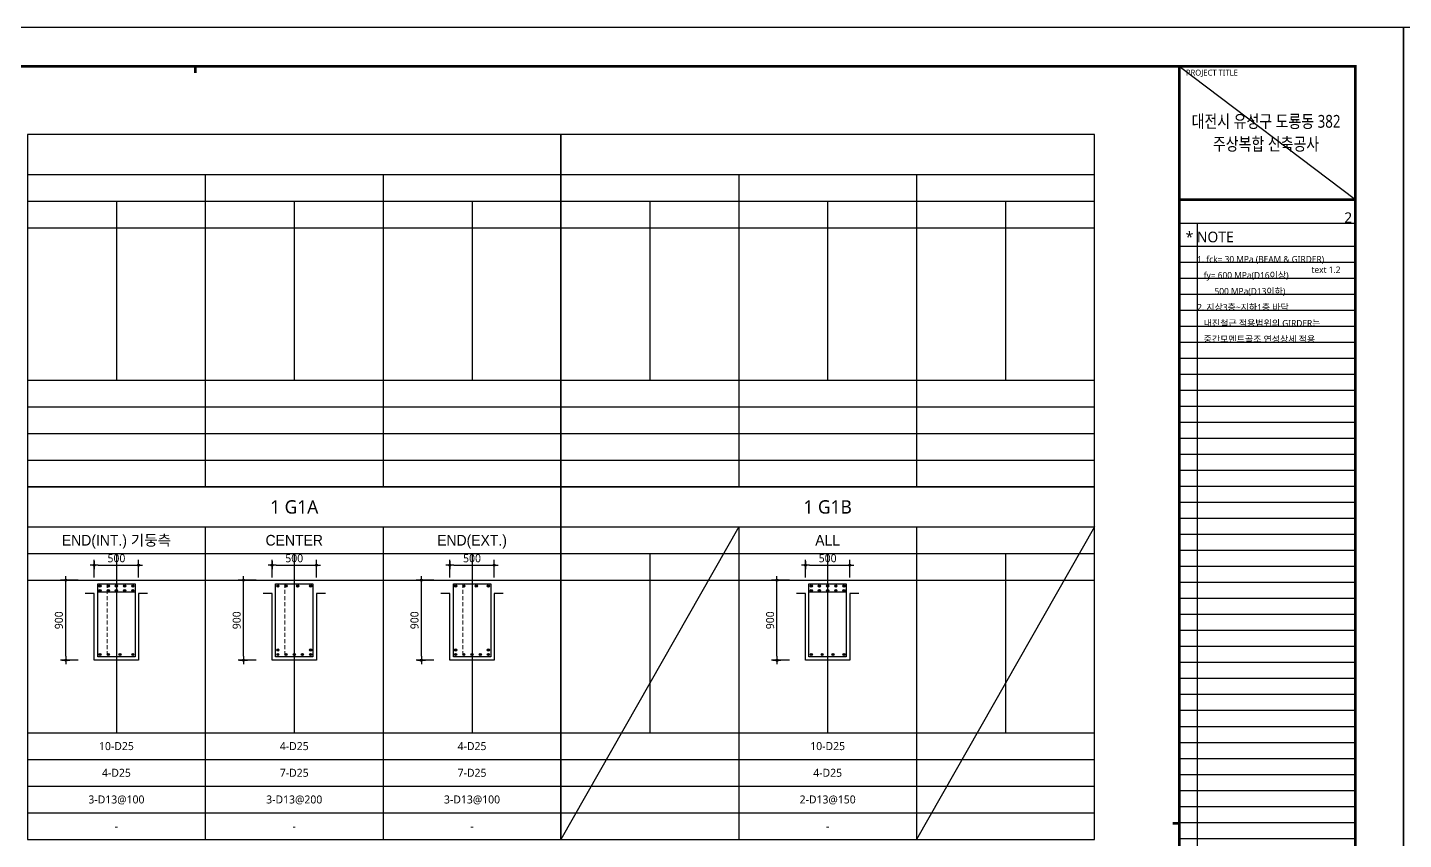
# Model space of a CAD drawing. Header units: millimetres. Extents: x 0 to 252030, y -124740 to 196020.
# Drawn here: x 110553 to 126030, y 115610 to 124740 of the extents above; entities that cross this region are included whole.
import ezdxf
from ezdxf.enums import TextEntityAlignment as Align

# ---------------------------------------------------------------- set-up
doc = ezdxf.new("R2010")
doc.units = ezdxf.units.MM
doc.header["$LTSCALE"] = 30
doc.linetypes.add('HID', pattern=[2.3, 1.5, -0.8])
doc.layers.get('DEFPOINTS').update_dxf_attribs({"color": 142})
for name, color, linetype in [('0-SEC1', 3, 'Continuous'), ('CON', 2, 'Continuous'), ('DIM', 7, 'Continuous'), ('ETC', 7, 'Continuous'), ('S-철근', 3, 'Continuous'), ('SHEET', 7, 'Continuous'), ('TEX', 3, 'Continuous'), ('TXT', 3, 'Continuous'), ('XR-FORM_(도룡동)$0$AA-SHEET', 9, 'Continuous'), ('XR-FORM_(도룡동)$0$Sheet', 7, 'Continuous'), ('XR-FORM_(도룡동)$0$Sheet-text', 3, 'Continuous')]:
    doc.layers.add(name, color=color, linetype=linetype)
doc.layers.add('TieBar', color=7, linetype='HID', lineweight=0)
doc.styles.get("Standard").update_dxf_attribs({"font": 'malgun.ttf'})
doc.styles.add('XR-FORM_(도룡동)$3$맑은고딕', font='malgun.ttf')
doc.styles.add('돋움', font='Dotum.ttf')
doc.styles.add('맑은 고딕', font='malgun.ttf')
doc.dimstyles.new('30NDIM', dxfattribs={"dimscale": 50, "dimtxt": 3, "dimasz": 1.5, "dimexe": 2, "dimexo": 6, "dimgap": 1, "dimtad": 1, "dimdec": 0, "dimrnd": 0.25, "dimzin": 0, "dimdsep": 46, "dimtxsty": 'Standard', "dimblk": 'Z_DOT', "dimcen": 5, "dimclrd": 256, "dimclre": 256, "dimclrt": 3, "dimadec": 0, "dimazin": 0, "dimtm": 1e-09, "dimtfac": 1, "dimtdec": 0, "dimtix": 1, "dimtmove": 2, "dimatfit": 1, "dimldrblk": 'Z_DOT', "dimfxl": 1, "dimtolj": 1, "dimtzin": 0, "dimarcsym": 0})

# ---------------------------------------------------------------- blocks, each defined once
blk = doc.blocks.new('XR-FORM_(도룡동)$0$S')
at = {"layer": 'DEFPOINTS'}
for p, q in [((75750, 52950), (82250, 52950)), ((75640, 52073), (82226, 52073)), ((76315, 52073), (76315, 20700)), ((82250, 51196), (75640, 51196)), ((82250, 50596), (75640, 50596)), ((82250, 49996), (75640, 49996)), ((82250, 49396), (75640, 49396)), ((82250, 48796), (75640, 48796)), ((82250, 48196), (75640, 48196)), ((82250, 47596), (75640, 47596)), ((82250, 46996), (75640, 46996)), ((82250, 46396), (75640, 46396)), ((82250, 45796), (75640, 45796)), ((82250, 45196), (75640, 45196)), ((82250, 44596), (75640, 44596)), ((82250, 43996), (75640, 43996)), ((82250, 43396), (75640, 43396)), ((82250, 42796), (75640, 42796)), ((82250, 42196), (75640, 42196)), ((82250, 41596), (75640, 41596)), ((82250, 40996), (75640, 40996)), ((82250, 40396), (75640, 40396)), ((82250, 39796), (75640, 39796)), ((82250, 39196), (75640, 39196)), ((82250, 38596), (75640, 38596)), ((82250, 37996), (75640, 37996)), ((82250, 37396), (75640, 37396)), ((82250, 36796), (75640, 36796)), ((82250, 36196), (75640, 36196)), ((82250, 35596), (75640, 35596)), ((82250, 34996), (75640, 34996)), ((82250, 34396), (75640, 34396)), ((82250, 33796), (75640, 33796)), ((82250, 33196), (75640, 33196)), ((82250, 32596), (75640, 32596)), ((82250, 31996), (75640, 31996)), ((82250, 31396), (75640, 31396)), ((82250, 30796), (75640, 30796)), ((82250, 30196), (75640, 30196)), ((82250, 29596), (75640, 29596)), ((82250, 28996), (75640, 28996))]:
    blk.add_line(p, q, dxfattribs=at)
at = {"layer": 'XR-FORM_(도룡동)$0$AA-SHEET', "const_width": 99.9}
blk.add_lwpolyline([(75750, 52950), (82250, 52950)], dxfattribs=at)
at = {"layer": 'XR-FORM_(도룡동)$0$Sheet', "const_width": 100}
blk.add_lwpolyline([(1850, 57950), (82250, 57950), (82250, 1200), (1850, 1200)], close=True, dxfattribs=at)
at = {"layer": 'XR-FORM_(도룡동)$0$Sheet', "linetype": 'Continuous', "const_width": 100}
for points in [[(38745, 57950), (38745, 57700)], [(75640, 29575), (75390, 29575)]]:
    blk.add_lwpolyline(points, dxfattribs=at)
at = {"layer": 'XR-FORM_(도룡동)$0$Sheet', "const_width": 100}
for points in [[(75640, 57950), (75640, 1200)], [(75640, 52950), (82250, 52950)]]:
    blk.add_lwpolyline(points, dxfattribs=at)
at = {"layer": 'DEFPOINTS', "style": 'XR-FORM_(도룡동)$3$맑은고딕'}
blk.add_text('2', height=400, dxfattribs=at).set_placement((82126, 52273), align=Align.MIDDLE_RIGHT)
blk.add_text('text 1.2', height=240, dxfattribs=at).set_placement((80599, 50202))
at = {"layer": 'XR-FORM_(도룡동)$0$Sheet', "style": 'XR-FORM_(도룡동)$3$맑은고딕'}
blk.add_text('PROJECT TITLE', height=220, dxfattribs=at).set_placement((75890, 57600))
at = {"layer": 'XR-FORM_(도룡동)$0$Sheet-text', "style": 'XR-FORM_(도룡동)$3$맑은고딕'}
blk.add_text('* NOTE', height=400, dxfattribs=at).set_placement((75881, 51550), align=Align.MIDDLE_LEFT)
blk = doc.blocks.new('XR-FORM_(도룡동)', base_point=(101.33, -56114.51))
at = {"layer": 'DEFPOINTS'}
blk.add_line((377.95, 289.75), (411, 264.75), dxfattribs=at)
blk.add_lwpolyline([(0, 0), (420, 0), (420, 297), (0, 297)], close=True, dxfattribs=at)
at = {"xscale": 0.005, "yscale": 0.005, "zscale": 0.005}
blk.add_blockref('XR-FORM_(도룡동)$0$S', (-0.25, 0), dxfattribs=at)
at = {"layer": 'XR-FORM_(도룡동)$0$Sheet-text', "style": 'XR-FORM_(도룡동)$3$맑은고딕', "width": 0.8}
for s, p in [('대전시 유성구 도룡동 382', (394.23, 279.42)), ('주상복합 신축공사', (394.23, 275.17))]:
    blk.add_text(s, height=2.4, dxfattribs=at).set_placement(p, align=Align.MIDDLE_CENTER)
blk = doc.blocks.new('NOTE-보일람표')
at = {"layer": 'TEX', "style": '맑은 고딕'}
for s, p in [('1. fck= 30 MPa (BEAM & GIRDER)', (0, -144)), ('   fy= 600 MPa(D16이상) ', (0, -324)), ('        500 MPa(D13이하)', (0, -504)), ('2. 지상3층~지하1층 바닥', (0, -684)), ('   내진철근 적용범위의 GIRDER는', (0, -864)), ('   중간모멘트골조 연성상세 적용', (0, -1044))]:
    blk.add_text(s, height=72, dxfattribs=at).set_placement(p, align=Align.MIDDLE_LEFT)
blk = doc.blocks.new('4등분')
at = {"layer": 'DEFPOINTS'}
for p, q in [((1000, 3214), (1000, 1200)), ((3000, 3214), (3000, 1200)), ((5000, 3214), (5000, 1200)), ((0, 2914), (6000, 2914))]:
    blk.add_line(p, q, dxfattribs=at)
at = {"layer": 'SHEET'}
blk.add_line((0, 3514), (6000, 3514), dxfattribs=at)
at = {"layer": 'SHEET', "color": 6}
for p, q in [((2000, 3514), (2000, 0)), ((4000, 3514), (4000, 0)), ((0, 3214), (6000, 3214)), ((0, 1200), (6000, 1200)), ((0, 900), (6000, 900)), ((0, 600), (6000, 600)), ((0, 300), (6000, 300))]:
    blk.add_line(p, q, dxfattribs=at)
at = {"layer": 'SHEET'}
blk.add_lwpolyline([(6000, 3964), (0, 3964), (0, 0), (6000, 0)], close=True, dxfattribs=at)
blk = doc.blocks.new('Z_DOT')
at = {"layer": 'DIM', "color": 0}
for p, q in [((-1, 0), (1, 0)), ((0, -1), (0, 1))]:
    blk.add_line(p, q, dxfattribs=at)
for radius in [0.25, 0.125]:
    blk.add_circle((0, 0), radius, dxfattribs=at)
blk = doc.blocks.new('*D567')
at = {"layer": 'DEFPOINTS', "color": 0, "transparency": 16777216}
for p in [(111803, 118695), (111303, 118375), (111803, 118375)]:
    blk.add_point(p, dxfattribs=at)
at = {"layer": 'DIM', "lineweight": -2, "transparency": 16777216}
for p, q in [((111303, 118555), (111303, 118755)), ((111803, 118555), (111803, 118755)), ((111348, 118695), (111758, 118695))]:
    blk.add_line(p, q, dxfattribs=at)
at = {"layer": 'DIM', "lineweight": -2, "transparency": 16777216, "xscale": 45, "yscale": 45, "zscale": 45, "rotation": 180}
blk.add_blockref('Z_DOT', (111303, 118695), dxfattribs=at)
at = {"layer": 'DIM', "lineweight": -2, "transparency": 16777216, "xscale": 45, "yscale": 45, "zscale": 45}
blk.add_blockref('Z_DOT', (111803, 118695), dxfattribs=at)
at = {"layer": 'DIM', "color": 3, "transparency": 16777216, "insert": (111553, 118772), "char_height": 90, "attachment_point": 5}
blk.add_mtext('\\A1;500', dxfattribs=at)
blk = doc.blocks.new('*D568')
at = {"layer": 'DEFPOINTS', "color": 0, "transparency": 16777216}
for p in [(110983, 118525), (111303, 118525), (111303, 117625)]:
    blk.add_point(p, dxfattribs=at)
at = {"layer": 'DIM', "lineweight": -2, "transparency": 16777216}
for p, q in [((111123, 118525), (110923, 118525)), ((110983, 117670), (110983, 118480)), ((111123, 117625), (110923, 117625))]:
    blk.add_line(p, q, dxfattribs=at)
at = {"layer": 'DIM', "lineweight": -2, "transparency": 16777216, "xscale": 45, "yscale": 45, "zscale": 45}
for p, rotation in [((110983, 118525), 90), ((110983, 117625), 270)]:
    blk.add_blockref('Z_DOT', p, dxfattribs=dict(at, rotation=rotation))
at = {"layer": 'DIM', "color": 3, "transparency": 16777216, "insert": (110906, 118075), "char_height": 90, "attachment_point": 5, "rotation": 90}
blk.add_mtext('\\A1;900', dxfattribs=at)
blk = doc.blocks.new('*D569')
at = {"layer": 'DEFPOINTS', "color": 0, "transparency": 16777216}
for p in [(113803, 118695), (113303, 118375), (113803, 118375)]:
    blk.add_point(p, dxfattribs=at)
at = {"layer": 'DIM', "lineweight": -2, "transparency": 16777216}
for p, q in [((113303, 118555), (113303, 118755)), ((113803, 118555), (113803, 118755)), ((113348, 118695), (113758, 118695))]:
    blk.add_line(p, q, dxfattribs=at)
at = {"layer": 'DIM', "lineweight": -2, "transparency": 16777216, "xscale": 45, "yscale": 45, "zscale": 45, "rotation": 180}
blk.add_blockref('Z_DOT', (113303, 118695), dxfattribs=at)
at = {"layer": 'DIM', "lineweight": -2, "transparency": 16777216, "xscale": 45, "yscale": 45, "zscale": 45}
blk.add_blockref('Z_DOT', (113803, 118695), dxfattribs=at)
at = {"layer": 'DIM', "color": 3, "transparency": 16777216, "insert": (113553, 118772), "char_height": 90, "attachment_point": 5}
blk.add_mtext('\\A1;500', dxfattribs=at)
blk = doc.blocks.new('*D570')
at = {"layer": 'DEFPOINTS', "color": 0, "transparency": 16777216}
for p in [(112983, 118525), (113303, 118525), (113303, 117625)]:
    blk.add_point(p, dxfattribs=at)
at = {"layer": 'DIM', "lineweight": -2, "transparency": 16777216}
for p, q in [((113123, 118525), (112923, 118525)), ((112983, 117670), (112983, 118480)), ((113123, 117625), (112923, 117625))]:
    blk.add_line(p, q, dxfattribs=at)
at = {"layer": 'DIM', "lineweight": -2, "transparency": 16777216, "xscale": 45, "yscale": 45, "zscale": 45}
for p, rotation in [((112983, 118525), 90), ((112983, 117625), 270)]:
    blk.add_blockref('Z_DOT', p, dxfattribs=dict(at, rotation=rotation))
at = {"layer": 'DIM', "color": 3, "transparency": 16777216, "insert": (112906, 118075), "char_height": 90, "attachment_point": 5, "rotation": 90}
blk.add_mtext('\\A1;900', dxfattribs=at)
blk = doc.blocks.new('*D571')
at = {"layer": 'DEFPOINTS', "color": 0, "transparency": 16777216}
for p in [(115803, 118695), (115303, 118375), (115803, 118375)]:
    blk.add_point(p, dxfattribs=at)
at = {"layer": 'DIM', "lineweight": -2, "transparency": 16777216}
for p, q in [((115303, 118555), (115303, 118755)), ((115803, 118555), (115803, 118755)), ((115348, 118695), (115758, 118695))]:
    blk.add_line(p, q, dxfattribs=at)
at = {"layer": 'DIM', "lineweight": -2, "transparency": 16777216, "xscale": 45, "yscale": 45, "zscale": 45, "rotation": 180}
blk.add_blockref('Z_DOT', (115303, 118695), dxfattribs=at)
at = {"layer": 'DIM', "lineweight": -2, "transparency": 16777216, "xscale": 45, "yscale": 45, "zscale": 45}
blk.add_blockref('Z_DOT', (115803, 118695), dxfattribs=at)
at = {"layer": 'DIM', "color": 3, "transparency": 16777216, "insert": (115553, 118772), "char_height": 90, "attachment_point": 5}
blk.add_mtext('\\A1;500', dxfattribs=at)
blk = doc.blocks.new('*D572')
at = {"layer": 'DEFPOINTS', "color": 0, "transparency": 16777216}
for p in [(114983, 118525), (115303, 118525), (115303, 117625)]:
    blk.add_point(p, dxfattribs=at)
at = {"layer": 'DIM', "lineweight": -2, "transparency": 16777216}
for p, q in [((115123, 118525), (114923, 118525)), ((114983, 117670), (114983, 118480)), ((115123, 117625), (114923, 117625))]:
    blk.add_line(p, q, dxfattribs=at)
at = {"layer": 'DIM', "lineweight": -2, "transparency": 16777216, "xscale": 45, "yscale": 45, "zscale": 45}
for p, rotation in [((114983, 118525), 90), ((114983, 117625), 270)]:
    blk.add_blockref('Z_DOT', p, dxfattribs=dict(at, rotation=rotation))
at = {"layer": 'DIM', "color": 3, "transparency": 16777216, "insert": (114906, 118075), "char_height": 90, "attachment_point": 5, "rotation": 90}
blk.add_mtext('\\A1;900', dxfattribs=at)
blk = doc.blocks.new('*D573')
at = {"layer": 'DEFPOINTS', "color": 0, "transparency": 16777216}
for p in [(119803, 118695), (119303, 118375), (119803, 118375)]:
    blk.add_point(p, dxfattribs=at)
at = {"layer": 'DIM', "lineweight": -2, "transparency": 16777216}
for p, q in [((119303, 118555), (119303, 118755)), ((119803, 118555), (119803, 118755)), ((119348, 118695), (119758, 118695))]:
    blk.add_line(p, q, dxfattribs=at)
at = {"layer": 'DIM', "lineweight": -2, "transparency": 16777216, "xscale": 45, "yscale": 45, "zscale": 45, "rotation": 180}
blk.add_blockref('Z_DOT', (119303, 118695), dxfattribs=at)
at = {"layer": 'DIM', "lineweight": -2, "transparency": 16777216, "xscale": 45, "yscale": 45, "zscale": 45}
blk.add_blockref('Z_DOT', (119803, 118695), dxfattribs=at)
at = {"layer": 'DIM', "color": 3, "transparency": 16777216, "insert": (119553, 118772), "char_height": 90, "attachment_point": 5}
blk.add_mtext('\\A1;500', dxfattribs=at)
blk = doc.blocks.new('*D574')
at = {"layer": 'DEFPOINTS', "color": 0, "transparency": 16777216}
for p in [(118983, 118525), (119303, 118525), (119303, 117625)]:
    blk.add_point(p, dxfattribs=at)
at = {"layer": 'DIM', "lineweight": -2, "transparency": 16777216}
for p, q in [((119123, 118525), (118923, 118525)), ((118983, 117670), (118983, 118480)), ((119123, 117625), (118923, 117625))]:
    blk.add_line(p, q, dxfattribs=at)
at = {"layer": 'DIM', "lineweight": -2, "transparency": 16777216, "xscale": 45, "yscale": 45, "zscale": 45}
for p, rotation in [((118983, 118525), 90), ((118983, 117625), 270)]:
    blk.add_blockref('Z_DOT', p, dxfattribs=dict(at, rotation=rotation))
at = {"layer": 'DIM', "color": 3, "transparency": 16777216, "insert": (118906, 118075), "char_height": 90, "attachment_point": 5, "rotation": 90}
blk.add_mtext('\\A1;900', dxfattribs=at)

msp = doc.modelspace()

# ---------------------------------------------------------------- hatches: boundary and pattern name
at = {"layer": 'S-철근'}
h = msp.add_hatch(color=256, dxfattribs=at)
edge = h.paths.add_edge_path()
edge.add_arc((111368.40013, 118459.59992), 12.7, 0, 180)
edge.add_arc((111368.40013, 118459.59992), 12.7, 180, 360)
h = msp.add_hatch(color=256, dxfattribs=at)
edge = h.paths.add_edge_path()
edge.add_arc((111368.40013, 118408.79992), 12.7, 0, 180)
edge.add_arc((111368.40013, 118408.79992), 12.7, 180, 360)
h = msp.add_hatch(color=256, dxfattribs=at)
edge = h.paths.add_edge_path()
edge.add_arc((111460.70013, 118459.59992), 12.7, 0, 180)
edge.add_arc((111460.70013, 118459.59992), 12.7, 180, 360)
h = msp.add_hatch(color=256, dxfattribs=at)
edge = h.paths.add_edge_path()
edge.add_arc((111460.70013, 118408.79992), 12.7, 0, 180)
edge.add_arc((111460.70013, 118408.79992), 12.7, 180, 360)
h = msp.add_hatch(color=256, dxfattribs=at)
edge = h.paths.add_edge_path()
edge.add_arc((111553.00013, 118459.59992), 12.7, 0, 180)
edge.add_arc((111553.00013, 118459.59992), 12.7, 180, 360)
h = msp.add_hatch(color=256, dxfattribs=at)
edge = h.paths.add_edge_path()
edge.add_arc((111553.00013, 118408.79992), 12.7, 0, 180)
edge.add_arc((111553.00013, 118408.79992), 12.7, 180, 360)
h = msp.add_hatch(color=256, dxfattribs=at)
edge = h.paths.add_edge_path()
edge.add_arc((111645.30013, 118459.59992), 12.7, 0, 180)
edge.add_arc((111645.30013, 118459.59992), 12.7, 180, 360)
h = msp.add_hatch(color=256, dxfattribs=at)
edge = h.paths.add_edge_path()
edge.add_arc((111645.30013, 118408.79992), 12.7, 0, 180)
edge.add_arc((111645.30013, 118408.79992), 12.7, 180, 360)
h = msp.add_hatch(color=256, dxfattribs=at)
edge = h.paths.add_edge_path()
edge.add_arc((111737.60013, 118459.59992), 12.7, 0, 180)
edge.add_arc((111737.60013, 118459.59992), 12.7, 180, 360)
h = msp.add_hatch(color=256, dxfattribs=at)
edge = h.paths.add_edge_path()
edge.add_arc((111737.60013, 118408.79992), 12.7, 0, 180)
edge.add_arc((111737.60013, 118408.79992), 12.7, 180, 360)
h = msp.add_hatch(color=256, dxfattribs=at)
edge = h.paths.add_edge_path()
edge.add_arc((113368.40013, 118459.59992), 12.7, 0, 180)
edge.add_arc((113368.40013, 118459.59992), 12.7, 180, 360)
h = msp.add_hatch(color=256, dxfattribs=at)
edge = h.paths.add_edge_path()
edge.add_arc((113460.70013, 118459.59992), 12.7, 0, 180)
edge.add_arc((113460.70013, 118459.59992), 12.7, 180, 360)
h = msp.add_hatch(color=256, dxfattribs=at)
edge = h.paths.add_edge_path()
edge.add_arc((113590.38713, 118459.59992), 12.7, 0, 180)
edge.add_arc((113590.38713, 118459.59992), 12.7, 180, 360)
h = msp.add_hatch(color=256, dxfattribs=at)
edge = h.paths.add_edge_path()
edge.add_arc((113737.60013, 118459.59992), 12.7, 0, 180)
edge.add_arc((113737.60013, 118459.59992), 12.7, 180, 360)
h = msp.add_hatch(color=256, dxfattribs=at)
edge = h.paths.add_edge_path()
edge.add_arc((115368.40013, 118459.59992), 12.7, 0, 180)
edge.add_arc((115368.40013, 118459.59992), 12.7, 180, 360)
h = msp.add_hatch(color=256, dxfattribs=at)
edge = h.paths.add_edge_path()
edge.add_arc((115460.70013, 118459.59992), 12.7, 0, 180)
edge.add_arc((115460.70013, 118459.59992), 12.7, 180, 360)
h = msp.add_hatch(color=256, dxfattribs=at)
edge = h.paths.add_edge_path()
edge.add_arc((115600.93103, 118459.59992), 12.7, 0, 180)
edge.add_arc((115600.93103, 118459.59992), 12.7, 180, 360)
h = msp.add_hatch(color=256, dxfattribs=at)
edge = h.paths.add_edge_path()
edge.add_arc((115737.60013, 118459.59992), 12.7, 0, 180)
edge.add_arc((115737.60013, 118459.59992), 12.7, 180, 360)
h = msp.add_hatch(color=256, dxfattribs=at)
edge = h.paths.add_edge_path()
edge.add_arc((119368.40013, 118459.59992), 12.7, 0, 180)
edge.add_arc((119368.40013, 118459.59992), 12.7, 180, 360)
h = msp.add_hatch(color=256, dxfattribs=at)
edge = h.paths.add_edge_path()
edge.add_arc((119368.40013, 118408.79992), 12.7, 0, 180)
edge.add_arc((119368.40013, 118408.79992), 12.7, 180, 360)
h = msp.add_hatch(color=256, dxfattribs=at)
edge = h.paths.add_edge_path()
edge.add_arc((119460.70013, 118459.59992), 12.7, 0, 180)
edge.add_arc((119460.70013, 118459.59992), 12.7, 180, 360)
h = msp.add_hatch(color=256, dxfattribs=at)
edge = h.paths.add_edge_path()
edge.add_arc((119460.70013, 118408.79992), 12.7, 0, 180)
edge.add_arc((119460.70013, 118408.79992), 12.7, 180, 360)
h = msp.add_hatch(color=256, dxfattribs=at)
edge = h.paths.add_edge_path()
edge.add_arc((119553.00013, 118459.59992), 12.7, 0, 180)
edge.add_arc((119553.00013, 118459.59992), 12.7, 180, 360)
h = msp.add_hatch(color=256, dxfattribs=at)
edge = h.paths.add_edge_path()
edge.add_arc((119553.00013, 118408.79992), 12.7, 0, 180)
edge.add_arc((119553.00013, 118408.79992), 12.7, 180, 360)
h = msp.add_hatch(color=256, dxfattribs=at)
edge = h.paths.add_edge_path()
edge.add_arc((119645.30013, 118459.59992), 12.7, 0, 180)
edge.add_arc((119645.30013, 118459.59992), 12.7, 180, 360)
h = msp.add_hatch(color=256, dxfattribs=at)
edge = h.paths.add_edge_path()
edge.add_arc((119645.30013, 118408.79992), 12.7, 0, 180)
edge.add_arc((119645.30013, 118408.79992), 12.7, 180, 360)
h = msp.add_hatch(color=256, dxfattribs=at)
edge = h.paths.add_edge_path()
edge.add_arc((119737.60013, 118459.59992), 12.7, 0, 180)
edge.add_arc((119737.60013, 118459.59992), 12.7, 180, 360)
h = msp.add_hatch(color=256, dxfattribs=at)
edge = h.paths.add_edge_path()
edge.add_arc((119737.60013, 118408.79992), 12.7, 0, 180)
edge.add_arc((119737.60013, 118408.79992), 12.7, 180, 360)
h = msp.add_hatch(color=256, dxfattribs=at)
edge = h.paths.add_edge_path()
edge.add_arc((111368.40013, 117690.39992), 12.7, 0, 180)
edge.add_arc((111368.40013, 117690.39992), 12.7, 180, 360)
h = msp.add_hatch(color=256, dxfattribs=at)
edge = h.paths.add_edge_path()
edge.add_arc((111460.70013, 117690.39992), 12.7, 0, 180)
edge.add_arc((111460.70013, 117690.39992), 12.7, 180, 360)
h = msp.add_hatch(color=256, dxfattribs=at)
edge = h.paths.add_edge_path()
edge.add_arc((111592.2464, 117690.39992), 12.7, 0, 180)
edge.add_arc((111592.2464, 117690.39992), 12.7, 180, 360)
h = msp.add_hatch(color=256, dxfattribs=at)
edge = h.paths.add_edge_path()
edge.add_arc((111737.60013, 117690.39992), 12.7, 0, 180)
edge.add_arc((111737.60013, 117690.39992), 12.7, 180, 360)
h = msp.add_hatch(color=256, dxfattribs=at)
edge = h.paths.add_edge_path()
edge.add_arc((113368.40013, 117741.19992), 12.7, 0, 180)
edge.add_arc((113368.40013, 117741.19992), 12.7, 180, 360)
h = msp.add_hatch(color=256, dxfattribs=at)
edge = h.paths.add_edge_path()
edge.add_arc((113368.40013, 117690.39992), 12.7, 0, 180)
edge.add_arc((113368.40013, 117690.39992), 12.7, 180, 360)
h = msp.add_hatch(color=256, dxfattribs=at)
edge = h.paths.add_edge_path()
edge.add_arc((113460.70013, 117690.39992), 12.7, 0, 180)
edge.add_arc((113460.70013, 117690.39992), 12.7, 180, 360)
h = msp.add_hatch(color=256, dxfattribs=at)
edge = h.paths.add_edge_path()
edge.add_arc((113553.00013, 117690.39992), 12.7, 0, 180)
edge.add_arc((113553.00013, 117690.39992), 12.7, 180, 360)
h = msp.add_hatch(color=256, dxfattribs=at)
edge = h.paths.add_edge_path()
edge.add_arc((113645.30013, 117690.39992), 12.7, 0, 180)
edge.add_arc((113645.30013, 117690.39992), 12.7, 180, 360)
h = msp.add_hatch(color=256, dxfattribs=at)
edge = h.paths.add_edge_path()
edge.add_arc((113737.60013, 117741.19992), 12.7, 0, 180)
edge.add_arc((113737.60013, 117741.19992), 12.7, 180, 360)
h = msp.add_hatch(color=256, dxfattribs=at)
edge = h.paths.add_edge_path()
edge.add_arc((113737.60013, 117690.39992), 12.7, 0, 180)
edge.add_arc((113737.60013, 117690.39992), 12.7, 180, 360)
h = msp.add_hatch(color=256, dxfattribs=at)
edge = h.paths.add_edge_path()
edge.add_arc((115368.40013, 117741.19992), 12.7, 0, 180)
edge.add_arc((115368.40013, 117741.19992), 12.7, 180, 360)
h = msp.add_hatch(color=256, dxfattribs=at)
edge = h.paths.add_edge_path()
edge.add_arc((115368.40013, 117690.39992), 12.7, 0, 180)
edge.add_arc((115368.40013, 117690.39992), 12.7, 180, 360)
h = msp.add_hatch(color=256, dxfattribs=at)
edge = h.paths.add_edge_path()
edge.add_arc((115460.70013, 117690.39992), 12.7, 0, 180)
edge.add_arc((115460.70013, 117690.39992), 12.7, 180, 360)
h = msp.add_hatch(color=256, dxfattribs=at)
edge = h.paths.add_edge_path()
edge.add_arc((115553.00013, 117690.39992), 12.7, 0, 180)
edge.add_arc((115553.00013, 117690.39992), 12.7, 180, 360)
h = msp.add_hatch(color=256, dxfattribs=at)
edge = h.paths.add_edge_path()
edge.add_arc((115645.30013, 117690.39992), 12.7, 0, 180)
edge.add_arc((115645.30013, 117690.39992), 12.7, 180, 360)
h = msp.add_hatch(color=256, dxfattribs=at)
edge = h.paths.add_edge_path()
edge.add_arc((115737.60013, 117741.19992), 12.7, 0, 180)
edge.add_arc((115737.60013, 117741.19992), 12.7, 180, 360)
h = msp.add_hatch(color=256, dxfattribs=at)
edge = h.paths.add_edge_path()
edge.add_arc((115737.60013, 117690.39992), 12.7, 0, 180)
edge.add_arc((115737.60013, 117690.39992), 12.7, 180, 360)
h = msp.add_hatch(color=256, dxfattribs=at)
edge = h.paths.add_edge_path()
edge.add_arc((119368.40013, 117690.39992), 12.7, 0, 180)
edge.add_arc((119368.40013, 117690.39992), 12.7, 180, 360)
h = msp.add_hatch(color=256, dxfattribs=at)
edge = h.paths.add_edge_path()
edge.add_arc((119491.4668, 117690.39992), 12.7, 0, 180)
edge.add_arc((119491.4668, 117690.39992), 12.7, 180, 360)
h = msp.add_hatch(color=256, dxfattribs=at)
edge = h.paths.add_edge_path()
edge.add_arc((119614.53347, 117690.39992), 12.7, 0, 180)
edge.add_arc((119614.53347, 117690.39992), 12.7, 180, 360)
h = msp.add_hatch(color=256, dxfattribs=at)
edge = h.paths.add_edge_path()
edge.add_arc((119737.60013, 117690.39992), 12.7, 0, 180)
edge.add_arc((119737.60013, 117690.39992), 12.7, 180, 360)

# ---------------------------------------------------------------- linework, layer by layer
at = {"layer": 'CON', "color": 8}
for p, q in [((111203.00013, 118524.99992), (111903.00013, 118524.99992)), ((113203.00013, 118524.99992), (113903.00013, 118524.99992)), ((115203.00013, 118524.99992), (115903.00013, 118524.99992)), ((119203.00013, 118524.99992), (119903.00013, 118524.99992))]:
    msp.add_line(p, q, dxfattribs=at)
for points in [[(111903.00013, 118374.99992), (111803.00013, 118374.99992), (111803.00013, 117624.99992), (111303.00013, 117624.99992), (111303.00013, 118374.99992), (111203.00013, 118374.99992)], [(113903.00013, 118374.99992), (113803.00013, 118374.99992), (113803.00013, 117624.99992), (113303.00013, 117624.99992), (113303.00013, 118374.99992), (113203.00013, 118374.99992)], [(115903.00013, 118374.99992), (115803.00013, 118374.99992), (115803.00013, 117624.99992), (115303.00013, 117624.99992), (115303.00013, 118374.99992), (115203.00013, 118374.99992)], [(119903.00013, 118374.99992), (119803.00013, 118374.99992), (119803.00013, 117624.99992), (119303.00013, 117624.99992), (119303.00013, 118374.99992), (119203.00013, 118374.99992)]]:
    msp.add_lwpolyline(points, dxfattribs=at)
at = {"layer": 'ETC', "color": 8}
for p, q in [((111343.00013, 118396.09992), (111763.00013, 118396.09992)), ((119343.00013, 118396.09992), (119763.00013, 118396.09992))]:
    msp.add_line(p, q, dxfattribs=at)
at = {"layer": 'S-철근'}
for points in [[(111343.00013, 117664.99992), (111343.00013, 118484.99992), (111763.00013, 118484.99992), (111763.00013, 117664.99992), (111343.00013, 117664.99992)], [(113343.00013, 117664.99992), (113343.00013, 118484.99992), (113763.00013, 118484.99992), (113763.00013, 117664.99992), (113343.00013, 117664.99992)], [(115343.00013, 117664.99992), (115343.00013, 118484.99992), (115763.00013, 118484.99992), (115763.00013, 117664.99992), (115343.00013, 117664.99992)], [(119343.00013, 117664.99992), (119343.00013, 118484.99992), (119763.00013, 118484.99992), (119763.00013, 117664.99992), (119343.00013, 117664.99992)]]:
    msp.add_lwpolyline(points, dxfattribs=at)
for centre in [(111368.40013, 118459.59992), (111368.40013, 118408.79992), (111460.70013, 118459.59992), (111460.70013, 118408.79992), (111553.00013, 118459.59992), (111553.00013, 118408.79992), (111645.30013, 118459.59992), (111645.30013, 118408.79992), (111737.60013, 118459.59992), (111737.60013, 118408.79992), (113368.40013, 118459.59992), (113460.70013, 118459.59992), (113590.38713, 118459.59992), (113737.60013, 118459.59992), (115368.40013, 118459.59992), (115460.70013, 118459.59992), (115600.93103, 118459.59992), (115737.60013, 118459.59992), (119368.40013, 118459.59992), (119368.40013, 118408.79992), (119460.70013, 118459.59992), (119460.70013, 118408.79992), (119553.00013, 118459.59992), (119553.00013, 118408.79992), (119645.30013, 118459.59992), (119645.30013, 118408.79992), (119737.60013, 118459.59992), (119737.60013, 118408.79992), (111368.40013, 117690.39992), (111460.70013, 117690.39992), (111592.2464, 117690.39992), (111737.60013, 117690.39992), (113368.40013, 117741.19992), (113368.40013, 117690.39992), (113460.70013, 117690.39992), (113553.00013, 117690.39992), (113645.30013, 117690.39992), (113737.60013, 117741.19992), (113737.60013, 117690.39992), (115368.40013, 117741.19992), (115368.40013, 117690.39992), (115460.70013, 117690.39992), (115553.00013, 117690.39992), (115645.30013, 117690.39992), (115737.60013, 117741.19992), (115737.60013, 117690.39992), (119368.40013, 117690.39992), (119491.4668, 117690.39992), (119614.53347, 117690.39992), (119737.60013, 117690.39992)]:
    msp.add_circle(centre, 12.7, dxfattribs=at)
at = {"layer": 'SHEET'}
for p, q in [((118553.00013, 119124.99992), (116553.00013, 115610.49992)), ((122553.00013, 119124.99992), (120553.00013, 115610.49992))]:
    msp.add_line(p, q, dxfattribs=at)
at = {"layer": 'TieBar'}
for p, q in [((111448.00013, 118484.99992), (111448.00013, 117664.99992)), ((113448.00013, 118484.99992), (113448.00013, 117664.99992)), ((115448.00013, 118484.99992), (115448.00013, 117664.99992))]:
    msp.add_line(p, q, dxfattribs=at)

# ---------------------------------------------------------------- block references
for p in [(110553.00013, 119574.99992), (116553.00013, 119574.99992), (110553.00013, 115610.49992), (116553.00013, 115610.49992)]:
    msp.add_blockref('4등분', p)
at = {"layer": '0-SEC1', "xscale": 60, "yscale": 60, "zscale": 60}
for p in [(106910.02429, -3259950.57868), (132110.02429, -3259950.57868)]:
    msp.add_blockref('XR-FORM_(도룡동)', p, dxfattribs=at)
at = {"layer": 'S-철근'}
msp.add_blockref('NOTE-보일람표', (123709.3931, 122278.91905), dxfattribs=at)

# ---------------------------------------------------------------- texts
at = {"layer": 'TXT', "color": 2, "style": '맑은 고딕'}
for s, p in [('1 G1A', (113553.00013, 119349.99992)), ('1 G1B', (119553.00013, 119349.99992))]:
    msp.add_text(s, height=150, dxfattribs=at).set_placement(p, align=Align.MIDDLE_CENTER)
at = {"layer": 'TXT'}
for s, height, style, p in [('END(INT.) 기둥측', 120, '돋움', (111553.00013, 118974.99992)), ('CENTER', 120, '돋움', (113553.00013, 118974.99992)), ('END(EXT.)', 120, '돋움', (115553.00013, 118974.99992)), ('ALL', 120, '돋움', (119553.00013, 118974.99992)), ('10-D25', 90, '맑은 고딕', (111553.00013, 116660.49992)), ('4-D25', 90, '맑은 고딕', (113553.00013, 116660.49992)), ('4-D25', 90, '맑은 고딕', (115553.00013, 116660.49992)), ('10-D25', 90, '맑은 고딕', (119553.00013, 116660.49992)), ('4-D25', 90, '맑은 고딕', (111553.00013, 116360.49992)), ('7-D25', 90, '맑은 고딕', (113553.00013, 116360.49992)), ('7-D25', 90, '맑은 고딕', (115553.00013, 116360.49992)), ('4-D25', 90, '맑은 고딕', (119553.00013, 116360.49992)), ('3-D13@100', 90, '맑은 고딕', (111553.00013, 116060.49992)), ('3-D13@200', 90, '맑은 고딕', (113553.00013, 116060.49992)), ('3-D13@100', 90, '맑은 고딕', (115553.00013, 116060.49992)), ('2-D13@150', 90, '맑은 고딕', (119553.00013, 116060.49992)), ('-', 90, '맑은 고딕', (111553.00013, 115760.49992)), ('-', 90, '맑은 고딕', (113553.00013, 115760.49992)), ('-', 90, '맑은 고딕', (115553.00013, 115760.49992)), ('-', 90, '맑은 고딕', (119553.00013, 115760.49992))]:
    msp.add_text(s, height=height, dxfattribs=dict(at, style=style)).set_placement(p, align=Align.MIDDLE_CENTER)

# ---------------------------------------------------------------- dimensions: what is measured, and where the dimension line sits
at = {"layer": 'DIM'}
for base, p1, p2, picture, middle in [((111803.00013, 118695.15148), (111303.00013, 118374.99992), (111803.00013, 118374.99992), '*D567', (111553.00013, 118771.64945)), ((113803.00013, 118695.15148), (113303.00013, 118374.99992), (113803.00013, 118374.99992), '*D569', (113553.00013, 118771.64945)), ((115803.00013, 118695.15148), (115303.00013, 118374.99992), (115803.00013, 118374.99992), '*D571', (115553.00013, 118771.64945)), ((119803.00013, 118695.15148), (119303.00013, 118374.99992), (119803.00013, 118374.99992), '*D573', (119553.00013, 118771.64945))]:
    dim = msp.add_linear_dim(base=base, p1=p1, p2=p2, dimstyle='30NDIM', override={"dimscale": 30, "dimtxsty": 'Standard'}, dxfattribs=at)
    dim.commit()
    dim.dimension.update_dxf_attribs({"geometry": picture, "text_midpoint": middle})
for base, p1, p2, picture, middle in [((110982.84857, 118524.99992), (111303.00013, 117624.99992), (111303.00013, 118524.99992), '*D568', (110906.3506, 118074.99992)), ((112982.84857, 118524.99992), (113303.00013, 117624.99992), (113303.00013, 118524.99992), '*D570', (112906.3506, 118074.99992)), ((114982.84857, 118524.99992), (115303.00013, 117624.99992), (115303.00013, 118524.99992), '*D572', (114906.3506, 118074.99992)), ((118982.84857, 118524.99992), (119303.00013, 117624.99992), (119303.00013, 118524.99992), '*D574', (118906.3506, 118074.99992))]:
    dim = msp.add_linear_dim(base=base, p1=p1, p2=p2, angle=90, dimstyle='30NDIM', override={"dimscale": 30, "dimtxsty": 'Standard'}, dxfattribs=at)
    dim.commit()
    dim.dimension.update_dxf_attribs({"geometry": picture, "text_midpoint": middle})

doc.saveas('drawing.dxf')
